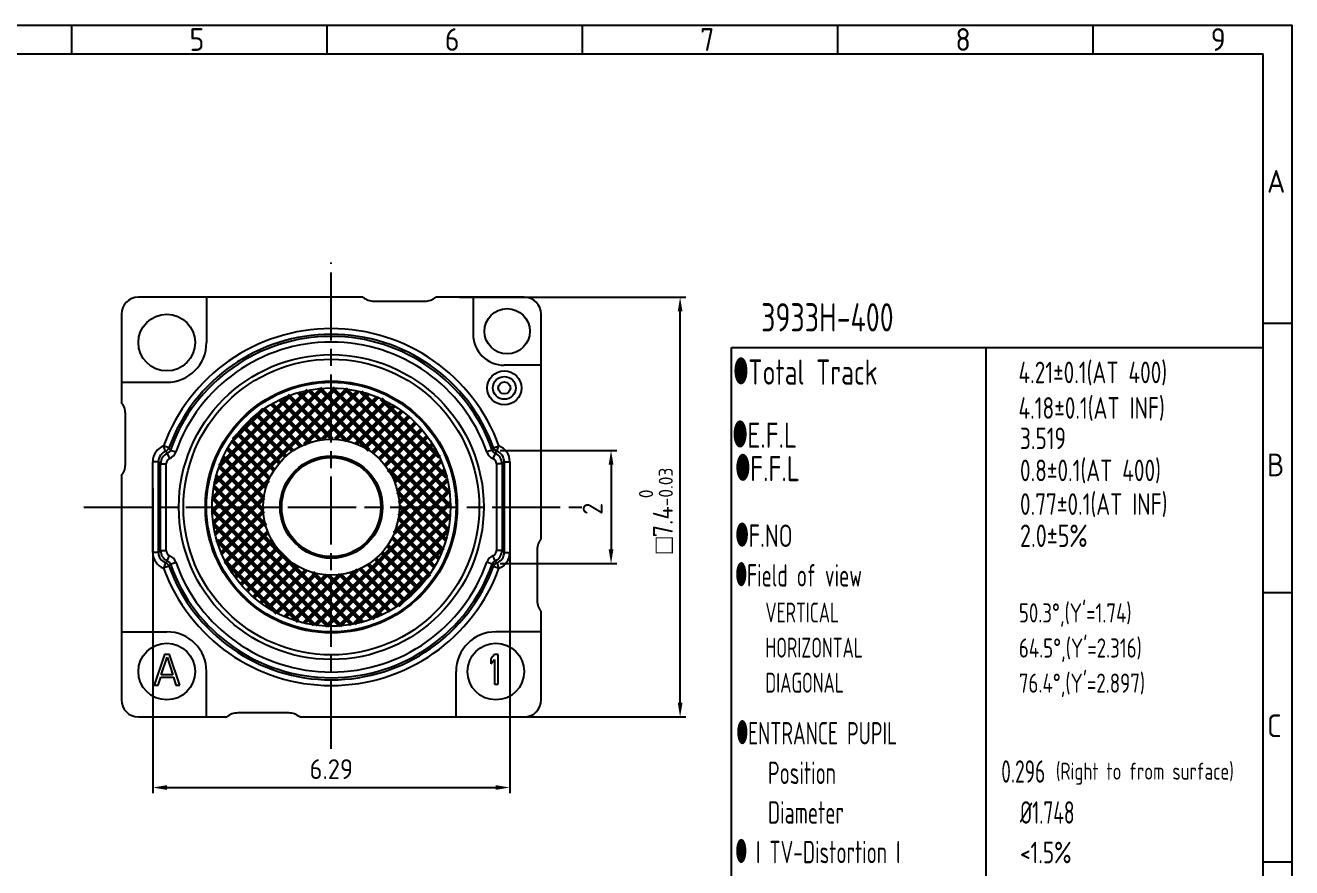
# Model space of a CAD drawing. Header units: millimetres. Extents: x 30.3 to 72.3, y 20.5 to 50.2.
# Drawn here: x 50.02 to 72.34, y 35.35 to 50.21 of the extents above; entities that cross this region are included whole.
import ezdxf
from ezdxf.enums import TextEntityAlignment as Align

# ---------------------------------------------------------------- set-up
doc = ezdxf.new("R2010")
doc.units = ezdxf.units.MM
doc.header["$LTSCALE"] = 0.1
doc.linetypes.add('AM_ISO08W050', pattern=[18, 12, -1.5, 3, -1.5])
doc.linetypes.add('Amconstr', pattern=[9999, 9999, 0])
for name, color, linetype in [('02___PRT_ALL_AXES', 7, 'Continuous'), ('5', 3, 'Continuous'), ('8', 1, 'Continuous'), ('RAHM2', 1, 'Continuous')]:
    doc.layers.add(name, color=color, linetype=linetype)
for name, color, linetype, lineweight in [('AM_0', 7, 'Continuous', 50), ('AM_5', 3, 'Continuous', 25), ('AM_7', 4, 'AM_ISO08W050', 25), ('AM_BOR', 7, 'Continuous', 50), ('AM_CL', 1, 'Amconstr', 25)]:
    doc.layers.add(name, color=color, linetype=linetype, lineweight=lineweight)
doc.styles.add('HZ', font='geniso', dxfattribs={"width": 0.7, "bigfont": 'hztxt'})
doc.styles.get("Standard").update_dxf_attribs({"font": 'ISOCP.SHX', "bigfont": 'gbcbig.shx'})
doc.dimstyles.new('AM_GB$0', dxfattribs={"dimtxt": 3.5, "dimasz": 2.5, "dimexe": 1, "dimexo": 1, "dimgap": 1.5, "dimtad": 1, "dimdsep": 46, "dimtxsty": 'Standard', "dimcen": 0, "dimclrd": 256, "dimclre": 256, "dimclrt": 2, "dimadec": 0, "dimazin": 2, "dimtp": 0.1, "dimtm": 0.1, "dimtfac": 0.71, "dimtdec": 3, "dimtmove": 0, "dimatfit": 3, "dimfxl": 0, "dimlwd": -1, "dimlwe": -1, "dimarcsym": 0})

# ---------------------------------------------------------------- blocks, each defined once
blk = doc.blocks.new('2013-A3-COB')
for p, q in [((205, 292), (205, 297)), ((205, 292), (205, 297)), ((250, 292), (250, 297)), ((250, 292), (250, 297)), ((295, 292), (295, 297)), ((295, 292), (295, 297)), ((340, 292), (340, 297)), ((340, 292), (340, 297)), ((385, 292), (385, 297)), ((385, 292), (385, 297)), ((25, 292), (415, 292)), ((415, 5), (415, 292)), ((415, 244.5), (420, 244.5)), ((415, 197), (420, 197)), ((415, 149.5), (420, 149.5))]:
    blk.add_line(p, q)
at = {"layer": '5'}
blk.add_lwpolyline([(420, 0), (0, 0), (0, 297), (420, 297)], close=True, dxfattribs=at)
at = {"layer": 'AM_BOR', "color": 1, "lineweight": 25}
for s, p in [('5', (225.73, 292.5)), ('6', (270.73, 292.5)), ('7', (315.73, 292.5)), ('8', (360.73, 292.5)), ('9', (405.73, 292.5)), ('A', (415.65, 267.49)), ('B', (415.65, 217.49)), ('C', (415.65, 171.49))]:
    blk.add_text(s, height=4, dxfattribs=at).set_placement(p)
at = {"layer": 'RAHM2', "style": 'HZ', "width": 0.7}
blk.add_attdef('MT', text='', height=4, dxfattribs=at).set_placement((9.94, 43.82), align=Align.MIDDLE)
blk = doc.blocks.new('*D46')
at = {"layer": 'AM_5'}
for p, q in [((57.667, 45.411), (61.657, 45.411)), ((61.557, 38.261), (61.557, 45.161)), ((57.982, 38.011), (61.657, 38.011))]:
    blk.add_line(p, q, dxfattribs=at)
for points in [[(61.516, 45.161), (61.599, 45.161), (61.557, 45.411)], [(61.516, 38.261), (61.599, 38.261), (61.557, 38.011)]]:
    blk.add_solid(points, dxfattribs=at)
at = {"layer": 'DEFPOINTS', "color": 0}
for p in [(57.567, 45.411), (61.557, 45.411), (57.882, 38.011)]:
    blk.add_point(p, dxfattribs=at)
at = {"layer": 'AM_5', "color": 2, "insert": (61.131, 41.65), "char_height": 0.35, "attachment_point": 5, "rotation": 90}
blk.add_mtext('{\\Famgdt;o}7.4{}{\\H0.71x;\\C3;\\S 0^ -0.03;}', dxfattribs=at)
blk = doc.blocks.new('*D47')
at = {"layer": 'AM_5'}
for p, q in [((52.262, 42.046), (52.262, 36.666)), ((58.555, 42.095), (58.555, 36.666)), ((52.512, 36.766), (58.305, 36.766))]:
    blk.add_line(p, q, dxfattribs=at)
for points in [[(52.512, 36.808), (52.512, 36.725), (52.262, 36.766)], [(58.305, 36.808), (58.305, 36.725), (58.555, 36.766)]]:
    blk.add_solid(points, dxfattribs=at)
at = {"layer": 'DEFPOINTS', "color": 0}
for p in [(58.555, 42.195), (52.262, 42.146), (58.555, 36.766)]:
    blk.add_point(p, dxfattribs=at)
at = {"layer": 'AM_5', "color": 2, "insert": (55.409, 37.091), "char_height": 0.35, "attachment_point": 5}
blk.add_mtext('6.29', dxfattribs=at)
blk = doc.blocks.new('*D112')
at = {"layer": 'AM_5'}
for p, q in [((58.388, 42.708), (60.44, 42.708)), ((60.34, 42.458), (60.34, 40.965)), ((58.388, 40.715), (60.44, 40.715))]:
    blk.add_line(p, q, dxfattribs=at)
for points in [[(60.298, 42.458), (60.382, 42.458), (60.34, 42.708)], [(60.298, 40.965), (60.382, 40.965), (60.34, 40.715)]]:
    blk.add_solid(points, dxfattribs=at)
at = {"layer": 'DEFPOINTS', "color": 0}
for p in [(58.288, 42.708), (58.288, 40.715), (60.34, 40.715)]:
    blk.add_point(p, dxfattribs=at)
at = {"layer": 'AM_5', "color": 2, "insert": (60.015, 41.681), "char_height": 0.35, "attachment_point": 5, "rotation": 90}
blk.add_mtext('2', dxfattribs=at)

msp = doc.modelspace()

# ---------------------------------------------------------------- hatches: boundary and pattern name
at = {"layer": 'AM_0'}
h = msp.add_hatch(dxfattribs=at)
h.set_pattern_fill('ANSI37', color=1, scale=0.05, style=0)
h.paths.add_polyline_path([(53.3087, 41.7113), (54.2087, 41.7113, -0.4142136), (55.4087, 42.9113), (55.4087, 43.8113, 0.4142136)])
h.paths.add_polyline_path([(54.2087, 41.7113), (53.3087, 41.7113, 0.4142136), (55.4087, 39.6113), (55.4087, 40.5113, -0.4142136)])
h.paths.add_polyline_path([(55.4087, 40.5113), (55.4087, 39.6113, 0.4142136), (57.5087, 41.7113), (56.6087, 41.7113, -0.4142136)])
h.paths.add_polyline_path([(56.6087, 41.7113), (57.5087, 41.7113, 0.4142136), (55.4087, 43.8113), (55.4087, 42.9113, -0.4142136)])

# ---------------------------------------------------------------- linework, layer by layer
at = {"color": 7, "linetype": 'Continuous'}
for p, q in [((55.9661, 45.4113), (52.0087, 45.4113)), ((53.2087, 45.4113), (53.2087, 44.6113)), ((56.1587, 45.3413), (57.0587, 45.3413)), ((58.8087, 45.4113), (57.2513, 45.4113)), ((57.9087, 45.4113), (57.9087, 44.7613)), ((51.7087, 45.1113), (51.7087, 43.5539)), ((59.1087, 41.1539), (59.1087, 45.1113)), ((59.1087, 44.2113), (58.4587, 44.2113)), ((51.7087, 43.9113), (52.5087, 43.9113)), ((51.7787, 42.4613), (51.7787, 43.3613)), ((52.4891, 42.6968), (52.4527, 42.7899)), ((52.5466, 42.7556), (52.4527, 42.7899)), ((52.5183, 42.6582), (52.5587, 42.5668)), ((52.5721, 42.7162), (52.6663, 42.6829)), ((58.2453, 42.7162), (58.1511, 42.6829)), ((58.299, 42.6582), (58.2586, 42.5668)), ((58.2707, 42.7556), (58.3646, 42.7899)), ((58.3282, 42.6968), (58.3646, 42.7899)), ((52.2621, 40.9119), (52.2621, 42.5106)), ((52.362, 42.5106), (52.2621, 42.5106)), ((52.362, 40.9119), (52.362, 42.5106)), ((52.3993, 40.9471), (52.3993, 42.4754)), ((52.3993, 42.4754), (52.4992, 42.4754)), ((52.4992, 40.9471), (52.4992, 42.4754)), ((58.418, 42.4754), (58.3181, 42.4754)), ((58.3181, 42.4754), (58.3181, 40.9471)), ((58.418, 42.4754), (58.418, 40.9471)), ((58.4553, 42.5106), (58.5552, 42.5106)), ((58.4553, 42.5106), (58.4553, 40.9119)), ((58.5552, 42.5106), (58.5552, 40.9119)), ((51.7087, 42.2687), (51.7087, 38.3113)), ((52.362, 40.9119), (52.2621, 40.9119)), ((52.3993, 40.9471), (52.4992, 40.9471)), ((52.5183, 40.7644), (52.5587, 40.8557)), ((58.299, 40.7644), (58.2586, 40.8557)), ((58.418, 40.9471), (58.3181, 40.9471)), ((58.4553, 40.9119), (58.5552, 40.9119)), ((59.0387, 40.9613), (59.0387, 40.0613)), ((52.4891, 40.7257), (52.4527, 40.6327)), ((52.5466, 40.6669), (52.4527, 40.6327)), ((52.5721, 40.7063), (52.6663, 40.7397)), ((58.2453, 40.7063), (58.1511, 40.7397)), ((58.2707, 40.6669), (58.3646, 40.6327)), ((58.3282, 40.7257), (58.3646, 40.6327)), ((59.1087, 38.3113), (59.1087, 39.8687)), ((51.7087, 39.5113), (52.5087, 39.5113)), ((59.1087, 39.5113), (58.3087, 39.5113)), ((52.4687, 39.1113), (52.2887, 38.5713)), ((52.4124, 38.7551), (52.5137, 39.0653)), ((52.5587, 39.1113), (52.4687, 39.1113)), ((52.5137, 39.0653), (52.6149, 38.7551)), ((52.7387, 38.5713), (52.5587, 39.1113)), ((58.2837, 39.1113), (58.2187, 39.0338)), ((58.3487, 39.1113), (58.2837, 39.1113)), ((58.3487, 38.5913), (58.3487, 39.1113)), ((58.2187, 39.0338), (58.2187, 38.9453)), ((58.2187, 38.9453), (58.2837, 39.0228)), ((58.2837, 39.0228), (58.2837, 38.5913)), ((52.3562, 38.5713), (52.4012, 38.7092)), ((52.4012, 38.7092), (52.6262, 38.7092)), ((52.6149, 38.7551), (52.4124, 38.7551)), ((52.6262, 38.7092), (52.6712, 38.5713)), ((53.2087, 38.0113), (53.2087, 38.8113)), ((57.6087, 38.0113), (57.6087, 38.8113)), ((52.2887, 38.5713), (52.3562, 38.5713)), ((52.6712, 38.5713), (52.7387, 38.5713)), ((58.2837, 38.5913), (58.3487, 38.5913)), ((52.0087, 38.0113), (53.5661, 38.0113)), ((54.6587, 38.0813), (53.7587, 38.0813)), ((54.8513, 38.0113), (58.8087, 38.0113))]:
    msp.add_line(p, q, dxfattribs=at)
for p, q in [((62.4606, 30.1866), (62.4606, 44.5263)), ((62.4606, 44.5263), (71.8371, 44.5263)), ((66.9493, 25.5055), (66.9493, 44.5263)), ((62.4606, 25.5055), (62.4606, 41.9215))]:
    msp.add_line(p, q)
for centre, radius in [((55.4087, 41.7113), 2.6875), ((55.4087, 41.7113), 2.6075), ((58.4587, 43.8113), 0.2), ((55.4087, 41.7113), 2.22), ((55.4087, 41.7113), 2.2), ((55.4087, 41.7113), 2.1), ((58.4587, 43.8113), 0.106), ((55.4087, 41.7113), 1.2), ((55.4087, 41.7113), 0.903), ((55.4087, 41.7113), 0.8742)]:
    msp.add_circle(centre, radius, dxfattribs=at)
for centre, radius, start, end in [((52.0087, 45.1113), 0.3, 90, 180), ((56.1587, 45.6413), 0.3, 230.05549, 270), ((57.0587, 45.6413), 0.3, 270, 309.94451), ((58.8087, 45.1113), 0.3, 0, 90), ((55.4087, 41.7113), 3.1466, 20.04704, 159.95296), ((55.4087, 41.7113), 3.0466, 20.04704, 159.95296), ((55.4087, 41.7113), 3.0094, 19.50816, 160.49184), ((58.4587, 44.7613), 0.55, 180, 270), ((52.5087, 44.6113), 0.7, 270, 0), ((55.4087, 41.7113), 2.9094, 19.50816, 160.49184), ((51.4787, 43.3613), 0.3, 0, 39.94451), ((52.5618, 42.5107), 0.2997, 111.34408, 180.01377), ((52.5617, 42.5109), 0.1997, 111.32021, 180.0604), ((52.5993, 42.4753), 0.2, 113.88636, 179.96749), ((52.4526, 42.79), 0.1001, 291.36195, 339.8892), ((58.8245, 47.4515), 7.9211, 216.88814, 217.23866), ((52.478, 42.7494), 0.0998, 293.85675, 340.56616), ((58.774, 46.7456), 7.396, 212.64841, 213.01172), ((52.4778, 42.7496), 0.1999, 293.87022, 340.49438), ((58.3395, 42.7496), 0.1999, 199.50562, 246.12978), ((52.0614, 46.7339), 7.3744, 326.98775, 327.35212), ((58.3394, 42.7494), 0.0998, 199.43384, 246.14325), ((58.3647, 42.79), 0.1001, 200.1108, 248.63805), ((52.0174, 47.433), 7.8904, 322.76066, 323.11255), ((58.218, 42.4753), 0.2, 0.03249, 66.11363), ((58.2556, 42.5109), 0.1997, 359.9396, 68.67978), ((58.2555, 42.5107), 0.2997, 359.98628, 68.65592), ((51.4787, 42.4613), 0.3, 320.05549, 0), ((56.9251, 47.2991), 6.6144, 226.38102, 226.82521), ((52.5992, 42.4754), 0.0999, 113.86572, 180.01306), ((58.2182, 42.4754), 0.0999, 359.9868, 66.13443), ((53.8923, 47.2991), 6.6144, 313.17479, 313.61898), ((59.3387, 40.9613), 0.3, 140.05549, 180), ((52.5618, 40.9118), 0.2997, 179.98628, 248.65592), ((56.9251, 36.1234), 6.6144, 133.17479, 133.61898), ((52.5617, 40.9117), 0.1997, 179.93959, 248.67978), ((52.5993, 40.9473), 0.2, 180.03249, 246.11363), ((52.5992, 40.9471), 0.0999, 179.9868, 246.13443), ((52.4778, 40.673), 0.1999, 19.50562, 66.12978), ((58.3395, 40.673), 0.1999, 113.87022, 160.49438), ((58.2182, 40.9471), 0.0999, 293.86572, 0.01306), ((58.218, 40.9473), 0.2, 293.88636, 359.96749), ((58.2556, 40.9117), 0.1997, 291.32021, 0.0604), ((58.2555, 40.9118), 0.2997, 291.34409, 0.01376), ((53.8923, 36.1234), 6.6144, 46.38102, 46.82521), ((55.4087, 41.7113), 3.1466, 200.04704, 339.95296), ((58.8, 35.9896), 7.8904, 142.76066, 143.11255), ((52.4526, 40.6325), 0.1001, 20.1108, 68.63805), ((52.478, 40.6731), 0.0998, 19.43384, 66.14325), ((58.7559, 36.6886), 7.3744, 146.98775, 147.35212), ((55.4087, 41.7113), 3.0466, 200.04704, 339.95296), ((55.4087, 41.7113), 3.0094, 199.50816, 340.49184), ((55.4087, 41.7113), 2.9094, 199.50816, 340.49184), ((58.3394, 40.6731), 0.0998, 113.85675, 160.56616), ((52.0433, 36.6769), 7.396, 32.64841, 33.01172), ((58.3647, 40.6325), 0.1001, 111.36195, 159.8892), ((51.9929, 35.971), 7.9211, 36.88814, 37.23866), ((59.3387, 40.0613), 0.3, 180, 219.94451), ((52.5087, 38.8113), 0.7, 0, 90), ((58.3087, 38.8113), 0.7, 90, 180), ((52.0087, 38.3113), 0.3, 180, 270), ((58.8087, 38.3113), 0.3, 270, 0), ((53.7587, 37.7813), 0.3, 90, 129.94451), ((54.6587, 37.7813), 0.3, 50.05549, 90)]:
    msp.add_arc(centre, radius, start, end, dxfattribs=at)
at = {"layer": '02___PRT_ALL_AXES', "color": 7, "linetype": 'Continuous'}
for centre, radius in [((52.5087, 44.6113), 0.5), ((58.5087, 44.8113), 0.4), ((58.4587, 43.8113), 0.3), ((52.5087, 38.8113), 0.5), ((58.3087, 38.8113), 0.5)]:
    msp.add_circle(centre, radius, dxfattribs=at)
at = {"layer": 'AM_7'}
for p, q in [((55.4087, 37.449), (55.4087, 46.0222)), ((51.0454, 41.7113), (59.8246, 41.7113))]:
    msp.add_line(p, q, dxfattribs=at)
at = {"layer": 'AM_CL'}
for centre, radius, start, end in [((55.4087, 41.7113), 3.0466, 19.09467, 19.61073), ((58.2556, 42.5109), 0.1997, 75.22124, 80.76899), ((55.4087, 41.7113), 3.0466, 340.38927, 340.90533), ((58.2556, 40.9117), 0.1997, 279.23101, 284.77876)]:
    msp.add_arc(centre, radius, start, end, dxfattribs=at)

# ---------------------------------------------------------------- block references
at = {"layer": '02___PRT_ALL_AXES', "lineweight": 0, "xscale": 0.1, "yscale": 0.1, "zscale": 0.1}
msp.add_blockref('2013-A3-COB', (30.3371, 20.5055), dxfattribs=at)

# ---------------------------------------------------------------- texts
at = {"width": 0.8}
msp.add_text('3933H-400', height=0.49875, dxfattribs=at).set_placement((62.9858, 44.8072))
at = {"layer": '8'}
for s, height, width, p in [('●Total Track', 0.443834, 0.8, (62.5018, 43.8689)), ('4.21±0.1(AT 400)', 0.38043, 0.8, (67.5216, 43.8951)), ('4.18±0.1(AT INF)', 0.38043, 0.8, (67.5216, 43.2684)), ('●E.F.L', 0.44383, 0.8, (62.4865, 42.7557)), ('3.519', 0.38043, 0.8, (67.5478, 42.7322)), ('●F.F.L', 0.44383, 0.8, (62.5358, 42.1674)), ('0.8%%P0.1(AT 400)', 0.38043, 0.8, (67.5478, 42.1674)), ('0.77%%P0.1(AT INF)', 0.38043, 0.8, (67.5478, 41.5734)), ('●F.NO', 0.39551, 0.8, (62.5358, 41.008)), ('2.0%%P5%%%', 0.39551, 0.8, (67.5478, 41.008)), ('●Field of view', 0.395508, 0.7, (62.5358, 40.3098)), ('VERTICAL', 0.35056, 0.7, (63.06, 39.6766)), ("50.3%%D,(Y'=1.74)", 0.337199, 0.8, (67.5282, 39.6766)), ('HORIZONTAL', 0.35056, 0.7, (63.06, 39.0577)), ("64.5%%D,(Y'=2.316)", 0.337199, 0.8, (67.5282, 39.0577)), ("76.4%%D,(Y'=2.897)", 0.337199, 0.8, (67.5282, 38.4388)), ('DIAGONAL', 0.35056, 0.7, (63.06, 38.4388)), ('●ENTRANCE PUPIL', 0.395508, 0.7, (62.5543, 37.5251)), ('Position', 0.39551, 0.7, (63.1057, 36.8268)), ('0.296', 0.39551, 0.7, (67.2172, 36.8512)), ('(Right to from surface)', 0.29925, 0.8, (68.1807, 36.9044)), ('Diameter', 0.39551, 0.7, (63.1057, 36.1286)), ('%%C1.748', 0.39551, 0.7, (67.5478, 36.1286)), ('● I TV-Distortion I', 0.395508, 0.7, (62.5358, 35.4303)), ('<1.5%%%', 0.38043, 0.8, (67.5478, 35.4303))]:
    msp.add_text(s, height=height, dxfattribs=dict(at, width=width)).set_placement(p)

# ---------------------------------------------------------------- dimensions: what is measured, and where the dimension line sits
at = {"layer": 'AM_5'}
dim = msp.add_linear_dim(base=(61.5573, 45.4113), p1=(57.8818, 38.0113), p2=(57.567, 45.4113), angle=90, text='{\\Famgdt;o}<>{}{\\H0.71x;\\C3;\\S 0^ -0.03;}', dimstyle='AM_GB$0', override={"dimscale": 0.1, "dimdec": 3, "dimtp": 0, "dimtm": 0.03, "dimtdec": 3, "dimtzin": 8}, dxfattribs=at)
dim.commit()
dim.dimension.update_dxf_attribs({"geometry": '*D46', "text_midpoint": (61.5573, 41.6501), "dimtype": 160})
dim = msp.add_linear_dim(base=(60.3401, 40.7146), p1=(58.2877, 42.7079), p2=(58.2877, 40.7146), angle=90, dimstyle='AM_GB$0', override={"dimscale": 0.1, "dimdec": 1, "dimtp": 0.01, "dimtm": 0}, dxfattribs=at)
dim.commit()
dim.dimension.update_dxf_attribs({"geometry": '*D112', "text_midpoint": (60.3401, 41.6805), "dimtype": 160})
dim = msp.add_linear_dim(base=(58.5553, 36.7663), p1=(52.262, 42.1457), p2=(58.5553, 42.1947), angle=0, dimstyle='AM_GB$0', override={"dimscale": 0.1, "dimtp": 0.01, "dimtm": 0}, dxfattribs=at)
dim.commit()
dim.dimension.update_dxf_attribs({"geometry": '*D47', "text_midpoint": (55.4087, 37.0913)})

doc.saveas('drawing.dxf')
